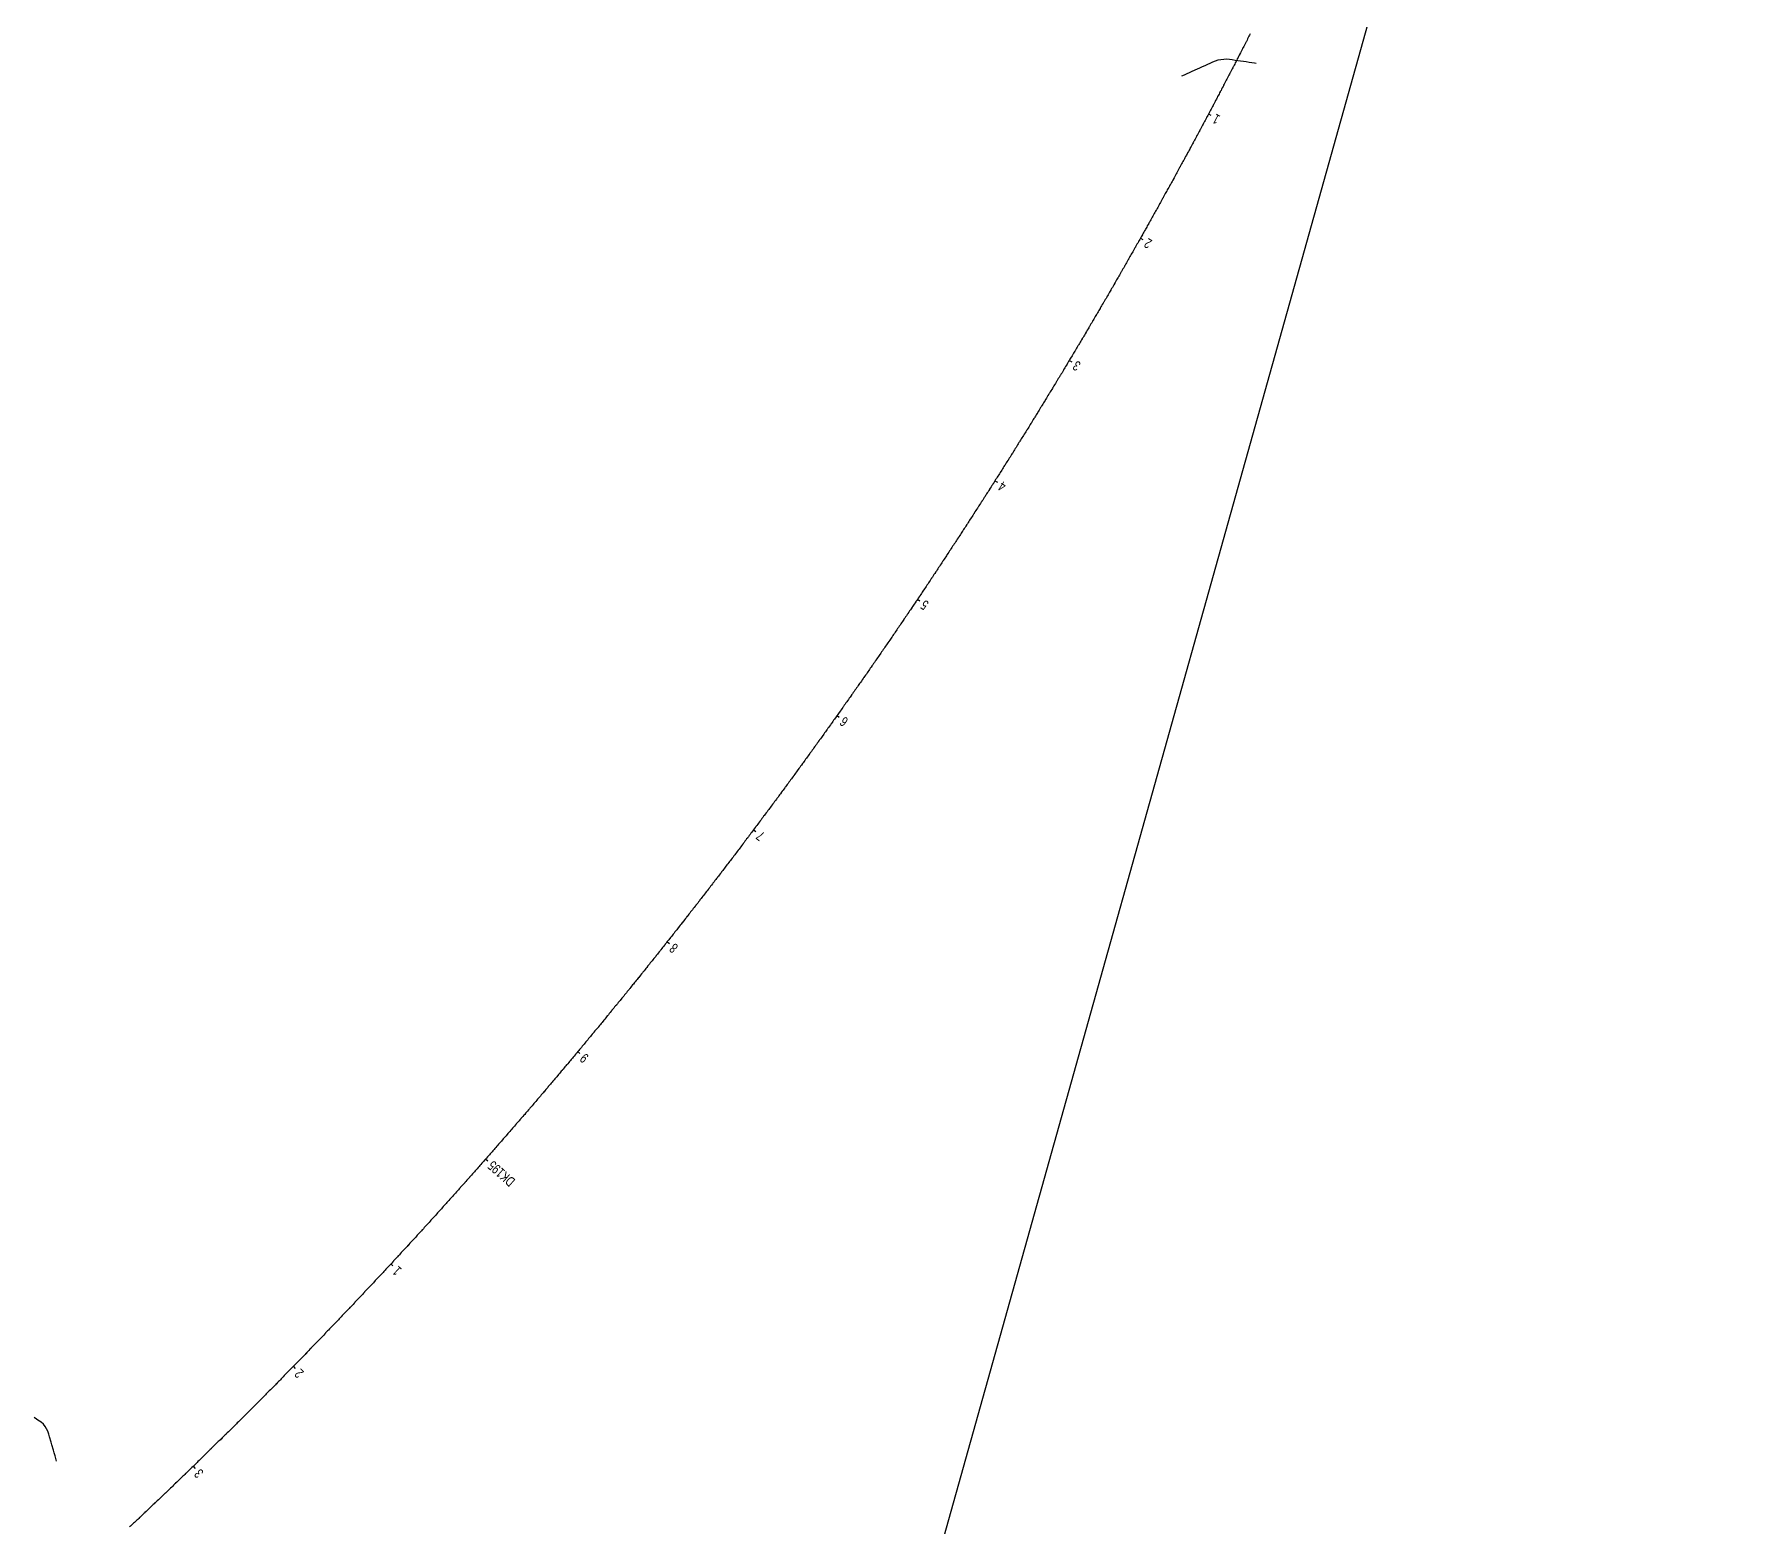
# Model space of a CAD drawing. Header units: millimetres. Extents: x 497834 to 621495, y 3353175 to 3430424.
# Drawn here: x 503429 to 504633, y 3354671 to 3355725 of the extents above; entities that cross this region are included whole.
import ezdxf

# ---------------------------------------------------------------- set-up
doc = ezdxf.new("R2010")
doc.units = ezdxf.units.MM
for name, color, linetype in [('DK改路中线', 7, 'Continuous'), ('dl6', 7, 'Continuous'), ('沪乍杭打线-0.0-200.8段-施工系转设计系成果-2000坐标系-左线_中线_交点', 7, 'Continuous'), ('沪乍杭打线-0.0-200.8段-施工系转设计系成果-2000坐标系-左线_里程', 7, 'Continuous')]:
    doc.layers.add(name, color=color, linetype=linetype)
doc.styles.add('PM_LC', font='slromans.shx', dxfattribs={"width": 0.75, "bigfont": 'hztxt.shx'})

msp = doc.modelspace()

# ---------------------------------------------------------------- linework, layer by layer
at = {"layer": 'DK改路中线', "color": 3, "linetype": 'Continuous', "ltscale": 2, "flags": 128}
msp.add_lwpolyline([(504240.5, 3355695.9), (504242.3, 3355696.7), (504244.1, 3355697.5), (504245.9, 3355698.3), (504247.8, 3355699.2), (504251.4, 3355700.8), (504253.2, 3355701.6), (504255, 3355702.5), (504256.9, 3355703.3), (504258.7, 3355704.1), (504260.5, 3355705), (504262.3, 3355705.8), (504263, 3355706.1, -0.143096), (504264.2, 3355706.6), (504266.1, 3355707.2), (504268, 3355707.6), (504270, 3355707.8), (504272, 3355707.9), (504274, 3355707.7), (504274.1, 3355707.7), (504276, 3355707.4), (504278, 3355707.1), (504279.9, 3355706.9), (504285.9, 3355706), (504287.9, 3355705.7), (504291.8, 3355705.2), (504292.9, 3355705)], format="xyb", dxfattribs=at)
at = {"layer": 'DK改路中线', "color": 6, "linetype": 'Continuous', "ltscale": 2, "flags": 128}
msp.add_lwpolyline([(503445.1, 3354717), (503444, 3354720.9), (503443.4, 3354722.8), (503442.8, 3354724.7), (503441.7, 3354728.5), (503441.2, 3354730.5), (503440, 3354734.3), (503439.5, 3354736.2), (503439.3, 3354736.9, 0.179709), (503438.9, 3354738.1), (503438, 3354739.9), (503437, 3354741.6), (503435.7, 3354743.1), (503434.2, 3354744.5), (503433, 3354745.3), (503432.6, 3354745.6), (503430.9, 3354746.7), (503429.2, 3354747.8), (503429.1, 3354747.9)], format="xyb", dxfattribs=at)
at = {"layer": 'dl6', "color": 3, "linetype": 'Continuous', "ltscale": 2, "flags": 128}
msp.add_lwpolyline([(504288.7, 3355725.7), (504288.3, 3355724.8), (504288.2, 3355724.6), (504287.8, 3355723.9), (504287.4, 3355723), (504286.9, 3355722.1), (504286.5, 3355721.2), (504286, 3355720.3), (504285.9, 3355720.1), (504285.6, 3355719.5), (504285.1, 3355718.6), (504284.6, 3355717.7), (504284.2, 3355716.8), (504283.7, 3355715.9), (504283.6, 3355715.7), (504283.3, 3355715), (504282.8, 3355714.1), (504282.4, 3355713.2), (504281.9, 3355712.3), (504281.4, 3355711.4), (504281.3, 3355711.2), (504281, 3355710.6), (504280.5, 3355709.7), (504280.1, 3355708.8), (504279.6, 3355707.9), (504279.2, 3355707), (504279, 3355706.8), (504278.7, 3355706.1), (504278.2, 3355705.2), (504277.8, 3355704.3), (504277.3, 3355703.5), (504276.9, 3355702.6), (504276.7, 3355702.3), (504276.4, 3355701.7), (504275.9, 3355700.8), (504275.5, 3355699.9), (504275, 3355699), (504274.6, 3355698.1), (504274.4, 3355697.9), (504274.1, 3355697.2), (504273.6, 3355696.4), (504273.2, 3355695.5), (504272.7, 3355694.6), (504272.2, 3355693.7), (504272.1, 3355693.5), (504271.8, 3355692.8), (504271.3, 3355691.9), (504270.9, 3355691), (504270.4, 3355690.1), (504269.9, 3355689.3), (504269.8, 3355689), (504269.5, 3355688.4), (504269, 3355687.5), (504268.5, 3355686.6), (504268.1, 3355685.7), (504267.6, 3355684.8), (504267.5, 3355684.6), (504267.1, 3355683.9), (504266.7, 3355683.1), (504266.2, 3355682.2), (504265.7, 3355681.3), (504265.3, 3355680.4), (504265.2, 3355680.2), (504264.8, 3355679.5), (504264.3, 3355678.6), (504263.9, 3355677.8), (504263.4, 3355676.9), (504262.9, 3355676), (504262.8, 3355675.8), (504262.5, 3355675.1), (504262, 3355674.2), (504261.5, 3355673.3), (504261.1, 3355672.5), (504260.6, 3355671.6), (504260.5, 3355671.3), (504260.1, 3355670.7), (504259.7, 3355669.8), (504259.2, 3355668.9), (504258.7, 3355668), (504258.3, 3355667.2), (504258.1, 3355666.9), (504257.8, 3355666.3), (504257.3, 3355665.4), (504256.8, 3355664.5), (504256.4, 3355663.6), (504255.9, 3355662.7), (504255.8, 3355662.5), (504255.4, 3355661.9), (504255, 3355661), (504254.5, 3355660.1), (504254, 3355659.2), (504253.5, 3355658.3), (504253.4, 3355658.1), (504253.1, 3355657.4), (504252.6, 3355656.6), (504252.1, 3355655.7), (504251.7, 3355654.8), (504251.2, 3355653.9), (504251.1, 3355653.7), (504250.7, 3355653), (504250.2, 3355652.2), (504249.8, 3355651.3), (504249.3, 3355650.4), (504248.8, 3355649.5), (504248.7, 3355649.3), (504248.3, 3355648.6), (504247.9, 3355647.8), (504247.4, 3355646.9), (504246.9, 3355646), (504246.4, 3355645.1), (504246.3, 3355644.9), (504246, 3355644.2), (504245.5, 3355643.4), (504245, 3355642.5), (504244.5, 3355641.6), (504244.1, 3355640.7), (504243.9, 3355640.5), (504243.6, 3355639.8), (504243.1, 3355639), (504242.6, 3355638.1), (504242.2, 3355637.2), (504241.7, 3355636.3), (504241.6, 3355636.1), (504241.2, 3355635.4), (504240.7, 3355634.6), (504240.2, 3355633.7), (504239.8, 3355632.8), (504239.3, 3355631.9), (504239.2, 3355631.7), (504238.8, 3355631.1), (504238.3, 3355630.2), (504237.8, 3355629.3), (504237.4, 3355628.4), (504236.9, 3355627.5), (504236.8, 3355627.3), (504236.4, 3355626.7), (504235.9, 3355625.8), (504235.4, 3355624.9), (504235, 3355624), (504234.5, 3355623.2), (504234.4, 3355622.9), (504234, 3355622.3), (504233.5, 3355621.4), (504233, 3355620.5), (504232.6, 3355619.7), (504232.1, 3355618.8), (504232, 3355618.6), (504231.6, 3355617.9), (504231.1, 3355617), (504230.6, 3355616.2), (504230.1, 3355615.3), (504229.7, 3355614.4), (504229.5, 3355614.2), (504229.2, 3355613.5), (504228.7, 3355612.7), (504228.2, 3355611.8), (504227.7, 3355610.9), (504227.2, 3355610), (504227.1, 3355609.8), (504226.8, 3355609.2), (504226.3, 3355608.3), (504225.8, 3355607.4), (504225.3, 3355606.5), (504224.8, 3355605.7), (504224.7, 3355605.4), (504224.3, 3355604.8), (504223.8, 3355603.9), (504223.4, 3355603), (504222.9, 3355602.2), (504222.4, 3355601.3), (504222.3, 3355601.1), (504221.9, 3355600.4), (504221.4, 3355599.5), (504220.9, 3355598.7), (504220.4, 3355597.8), (504220, 3355596.9), (504219.8, 3355596.7), (504219.5, 3355596), (504219, 3355595.2), (504218.5, 3355594.3), (504218, 3355593.4), (504217.5, 3355592.6), (504217.4, 3355592.3), (504217, 3355591.7), (504216.5, 3355590.8), (504216, 3355589.9), (504215.6, 3355589.1), (504215.1, 3355588.2), (504214.9, 3355588), (504214.6, 3355587.3), (504214.1, 3355586.5), (504213.6, 3355585.6), (504213.1, 3355584.7), (504212.6, 3355583.8), (504212.5, 3355583.6), (504212.1, 3355583), (504211.6, 3355582.1), (504211.1, 3355581.2), (504210.6, 3355580.4), (504210.2, 3355579.5), (504210, 3355579.3), (504209.7, 3355578.6), (504209.2, 3355577.7), (504208.7, 3355576.9), (504208.2, 3355576), (504207.7, 3355575.1), (504207.6, 3355574.9), (504207.2, 3355574.3), (504206.7, 3355573.4), (504206.2, 3355572.5), (504205.7, 3355571.7), (504205.2, 3355570.8), (504205.1, 3355570.6), (504204.7, 3355569.9), (504204.2, 3355569), (504203.7, 3355568.2), (504203.2, 3355567.3), (504202.7, 3355566.4), (504202.6, 3355566.2), (504202.2, 3355565.6), (504201.7, 3355564.7), (504201.3, 3355563.8), (504200.8, 3355563), (504200.3, 3355562.1), (504200.1, 3355561.9), (504199.8, 3355561.2), (504199.3, 3355560.4), (504198.8, 3355559.5), (504198.3, 3355558.6), (504197.8, 3355557.8), (504197.6, 3355557.5), (504197.3, 3355556.9), (504196.8, 3355556), (504196.3, 3355555.2), (504195.8, 3355554.3), (504195.3, 3355553.4), (504195.1, 3355553.2), (504194.8, 3355552.6), (504194.3, 3355551.7), (504193.8, 3355550.8), (504193.3, 3355550), (504192.8, 3355549.1), (504192.7, 3355548.9), (504192.3, 3355548.2), (504191.8, 3355547.4), (504191.3, 3355546.5), (504190.8, 3355545.6), (504190.3, 3355544.8), (504190.1, 3355544.5), (504189.8, 3355543.9), (504189.3, 3355543), (504188.8, 3355542.2), (504188.3, 3355541.3), (504187.8, 3355540.4), (504187.6, 3355540.2), (504187.3, 3355539.6), (504186.8, 3355538.7), (504186.3, 3355537.9), (504185.8, 3355537), (504185.3, 3355536.1), (504185.1, 3355535.9), (504184.7, 3355535.3), (504184.2, 3355534.4), (504183.7, 3355533.5), (504183.2, 3355532.7), (504182.7, 3355531.8), (504182.6, 3355531.6), (504182.2, 3355530.9), (504181.7, 3355530.1), (504181.2, 3355529.2), (504180.7, 3355528.4), (504180.2, 3355527.5), (504180.1, 3355527.3), (504179.7, 3355526.6), (504179.2, 3355525.8), (504178.7, 3355524.9), (504178.2, 3355524), (504177.7, 3355523.2), (504177.5, 3355523), (504177.2, 3355522.3), (504176.7, 3355521.5), (504176.1, 3355520.6), (504175.6, 3355519.7), (504175.1, 3355518.9), (504175, 3355518.7), (504174.6, 3355518), (504174.1, 3355517.2), (504173.6, 3355516.3), (504173.1, 3355515.4), (504172.6, 3355514.6), (504172.5, 3355514.3), (504172.1, 3355513.7), (504171.6, 3355512.8), (504171.1, 3355512), (504170.6, 3355511.1), (504170, 3355510.3), (504169.9, 3355510), (504169.5, 3355509.4), (504169, 3355508.5), (504168.5, 3355507.7), (504168, 3355506.8), (504167.5, 3355506), (504167.4, 3355505.7), (504167, 3355505.1), (504166.5, 3355504.3), (504166, 3355503.4), (504165.4, 3355502.5), (504164.9, 3355501.7), (504164.8, 3355501.5), (504164.4, 3355500.8), (504163.9, 3355500), (504163.4, 3355499.1), (504162.9, 3355498.2), (504162.4, 3355497.4), (504162.2, 3355497.2), (504161.8, 3355496.5), (504161.3, 3355495.7), (504160.8, 3355494.8), (504160.3, 3355494), (504159.8, 3355493.1), (504159.7, 3355492.9), (504159.3, 3355492.2), (504158.8, 3355491.4), (504158.2, 3355490.5), (504157.7, 3355489.7), (504157.2, 3355488.8), (504157.1, 3355488.6), (504156.7, 3355488), (504156.2, 3355487.1), (504155.7, 3355486.2), (504155.1, 3355485.4), (504154.6, 3355484.5), (504154.5, 3355484.3), (504154.1, 3355483.7), (504153.6, 3355482.8), (504153.1, 3355482), (504152.6, 3355481.1), (504152, 3355480.3), (504151.9, 3355480), (504151.5, 3355479.4), (504151, 3355478.5), (504150.5, 3355477.7), (504150, 3355476.8), (504149.4, 3355476), (504149.3, 3355475.8), (504148.9, 3355475.1), (504148.4, 3355474.3), (504147.9, 3355473.4), (504147.4, 3355472.6), (504146.8, 3355471.7), (504146.7, 3355471.5), (504146.3, 3355470.9), (504145.8, 3355470), (504145.3, 3355469.1), (504144.8, 3355468.3), (504144.2, 3355467.4), (504144.1, 3355467.2), (504143.7, 3355466.6), (504143.2, 3355465.7), (504142.7, 3355464.9), (504142.2, 3355464), (504141.6, 3355463.2), (504141.5, 3355463), (504141.1, 3355462.3), (504140.6, 3355461.5), (504140.1, 3355460.6), (504139.5, 3355459.8), (504139, 3355458.9), (504138.9, 3355458.7), (504138.5, 3355458.1), (504138, 3355457.2), (504137.4, 3355456.4), (504136.9, 3355455.5), (504136.4, 3355454.7), (504136.3, 3355454.4), (504135.9, 3355453.8), (504135.3, 3355453), (504134.8, 3355452.1), (504134.3, 3355451.3), (504133.8, 3355450.4), (504133.6, 3355450.2), (504133.2, 3355449.5), (504132.7, 3355448.7), (504132.2, 3355447.8), (504131.7, 3355447), (504131.1, 3355446.1), (504131, 3355445.9), (504130.6, 3355445.3), (504130.1, 3355444.4), (504129.6, 3355443.6), (504129, 3355442.8), (504128.5, 3355441.9), (504128.4, 3355441.7), (504128, 3355441.1), (504127.4, 3355440.2), (504126.9, 3355439.4), (504126.4, 3355438.5), (504125.9, 3355437.7), (504125.7, 3355437.4), (504125.3, 3355436.8), (504124.8, 3355436), (504124.3, 3355435.1), (504123.7, 3355434.3), (504123.2, 3355433.4), (504123.1, 3355433.2), (504122.7, 3355432.6), (504122.1, 3355431.7), (504121.6, 3355430.9), (504121.1, 3355430), (504120.6, 3355429.2), (504120.4, 3355429), (504120, 3355428.3), (504119.5, 3355427.5), (504119, 3355426.6), (504118.4, 3355425.8), (504117.9, 3355424.9), (504117.8, 3355424.7), (504117.4, 3355424.1), (504116.8, 3355423.3), (504116.3, 3355422.4), (504115.8, 3355421.6), (504115.2, 3355420.7), (504115.1, 3355420.5), (504114.7, 3355419.9), (504114.2, 3355419), (504113.6, 3355418.2), (504113.1, 3355417.3), (504112.6, 3355416.5), (504112.4, 3355416.3), (504112, 3355415.6), (504111.5, 3355414.8), (504111, 3355414), (504110.4, 3355413.1), (504109.9, 3355412.3), (504109.7, 3355412), (504109.3, 3355411.4), (504108.8, 3355410.6), (504108.3, 3355409.7), (504107.7, 3355408.9), (504107.2, 3355408), (504107.1, 3355407.8), (504106.7, 3355407.2), (504106.1, 3355406.4), (504105.6, 3355405.5), (504105, 3355404.7), (504104.5, 3355403.8), (504104.4, 3355403.6), (504104, 3355403), (504103.4, 3355402.1), (504102.9, 3355401.3), (504102.4, 3355400.5), (504101.8, 3355399.6), (504101.7, 3355399.4), (504101.3, 3355398.8), (504100.7, 3355397.9), (504100.2, 3355397.1), (504099.7, 3355396.2), (504099.1, 3355395.4), (504099, 3355395.2), (504098.6, 3355394.6), (504098, 3355393.7), (504097.5, 3355392.9), (504097, 3355392), (504096.4, 3355391.2), (504096.3, 3355391), (504095.9, 3355390.4), (504095.3, 3355389.5), (504094.8, 3355388.7), (504094.2, 3355387.8), (504093.7, 3355387), (504093.6, 3355386.8), (504093.2, 3355386.2), (504092.6, 3355385.3), (504092.1, 3355384.5), (504091.5, 3355383.6), (504091, 3355382.8), (504090.9, 3355382.6), (504090.4, 3355382), (504089.9, 3355381.1), (504089.4, 3355380.3), (504088.8, 3355379.4), (504088.3, 3355378.6), (504088.1, 3355378.4), (504087.7, 3355377.8), (504087.2, 3355376.9), (504086.6, 3355376.1), (504086.1, 3355375.3), (504085.5, 3355374.4), (504085.4, 3355374.2), (504085, 3355373.6), (504084.5, 3355372.7), (504083.9, 3355371.9), (504083.4, 3355371.1), (504082.8, 3355370.2), (504082.7, 3355370), (504082.3, 3355369.4), (504081.7, 3355368.5), (504081.2, 3355367.7), (504080.6, 3355366.9), (504080.1, 3355366), (504079.9, 3355365.8), (504079.5, 3355365.2), (504079, 3355364.4), (504078.4, 3355363.5), (504077.9, 3355362.7), (504077.3, 3355361.9), (504077.2, 3355361.6), (504076.8, 3355361), (504076.2, 3355360.2), (504075.7, 3355359.4), (504075.1, 3355358.5), (504074.6, 3355357.7), (504074.4, 3355357.5), (504074, 3355356.8), (504073.5, 3355356), (504072.9, 3355355.2), (504072.4, 3355354.3), (504071.8, 3355353.5), (504071.7, 3355353.3), (504071.3, 3355352.7), (504070.7, 3355351.8), (504070.2, 3355351), (504069.6, 3355350.2), (504069.1, 3355349.3), (504068.9, 3355349.1), (504068.5, 3355348.5), (504068, 3355347.7), (504067.4, 3355346.8), (504066.9, 3355346), (504066.3, 3355345.2), (504066.2, 3355345), (504065.8, 3355344.3), (504065.2, 3355343.5), (504064.7, 3355342.7), (504064.1, 3355341.8), (504063.5, 3355341), (504063.4, 3355340.8), (504063, 3355340.2), (504062.4, 3355339.3), (504061.9, 3355338.5), (504061.3, 3355337.7), (504060.8, 3355336.8), (504060.6, 3355336.6), (504060.2, 3355336), (504059.7, 3355335.2), (504059.1, 3355334.4), (504058.5, 3355333.5), (504058, 3355332.7), (504057.8, 3355332.5), (504057.4, 3355331.9), (504056.9, 3355331), (504056.3, 3355330.2), (504055.8, 3355329.4), (504055.2, 3355328.5), (504055.1, 3355328.3), (504054.7, 3355327.7), (504054.1, 3355326.9), (504053.5, 3355326), (504053, 3355325.2), (504052.4, 3355324.4), (504052.3, 3355324.2), (504051.9, 3355323.6), (504051.3, 3355322.7), (504050.7, 3355321.9), (504050.2, 3355321.1), (504049.6, 3355320.2), (504049.5, 3355320), (504049.1, 3355319.4), (504048.5, 3355318.6), (504047.9, 3355317.8), (504047.4, 3355316.9), (504046.8, 3355316.1), (504046.7, 3355315.9), (504046.3, 3355315.3), (504045.7, 3355314.4), (504045.1, 3355313.6), (504044.6, 3355312.8), (504044, 3355312), (504043.9, 3355311.7), (504043.5, 3355311.1), (504042.9, 3355310.3), (504042.3, 3355309.5), (504041.8, 3355308.7), (504041.2, 3355307.8), (504041.1, 3355307.6), (504040.6, 3355307), (504040.1, 3355306.2), (504039.5, 3355305.4), (504038.9, 3355304.5), (504038.4, 3355303.7), (504038.2, 3355303.5), (504037.8, 3355302.9), (504037.3, 3355302), (504036.7, 3355301.2), (504036.1, 3355300.4), (504035.6, 3355299.6), (504035.4, 3355299.4), (504035, 3355298.7), (504034.4, 3355297.9), (504033.9, 3355297.1), (504033.3, 3355296.3), (504032.7, 3355295.4), (504032.6, 3355295.2), (504032.2, 3355294.6), (504031.6, 3355293.8), (504031, 3355293), (504030.5, 3355292.2), (504029.9, 3355291.3), (504029.8, 3355291.1), (504029.3, 3355290.5), (504028.8, 3355289.7), (504028.2, 3355288.9), (504027.6, 3355288), (504027.1, 3355287.2), (504026.9, 3355287), (504026.5, 3355286.4), (504025.9, 3355285.6), (504025.4, 3355284.7), (504024.8, 3355283.9), (504024.2, 3355283.1), (504024.1, 3355282.9), (504023.6, 3355282.3), (504023.1, 3355281.5), (504022.5, 3355280.6), (504021.9, 3355279.8), (504021.4, 3355279), (504021.2, 3355278.8), (504020.8, 3355278.2), (504020.2, 3355277.3), (504019.7, 3355276.5), (504019.1, 3355275.7), (504018.5, 3355274.9), (504018.4, 3355274.7), (504017.9, 3355274.1), (504017.4, 3355273.2), (504016.8, 3355272.4), (504016.2, 3355271.6), (504015.7, 3355270.8), (504015.5, 3355270.6), (504015.1, 3355270), (504014.5, 3355269.1), (504013.9, 3355268.3), (504013.4, 3355267.5), (504012.8, 3355266.7), (504012.6, 3355266.5), (504012.2, 3355265.9), (504011.6, 3355265.1), (504011.1, 3355264.2), (504010.5, 3355263.4), (504009.9, 3355262.6), (504009.8, 3355262.4), (504009.3, 3355261.8), (504008.8, 3355261), (504008.2, 3355260.1), (504007.6, 3355259.3), (504007, 3355258.5), (504006.9, 3355258.3), (504006.5, 3355257.7), (504005.9, 3355256.9), (504005.3, 3355256.1), (504004.7, 3355255.2), (504004.2, 3355254.4), (504004, 3355254.2), (504003.6, 3355253.6), (504003, 3355252.8), (504002.4, 3355252), (504001.8, 3355251.2), (504001.3, 3355250.3), (504001.1, 3355250.1), (504000.7, 3355249.5), (504000.1, 3355248.7), (503999.5, 3355247.9), (503999, 3355247.1), (503998.4, 3355246.3), (503998.2, 3355246), (503997.8, 3355245.4), (503997.2, 3355244.6), (503996.6, 3355243.8), (503996.1, 3355243), (503995.5, 3355242.2), (503995.3, 3355242), (503994.9, 3355241.4), (503994.3, 3355240.6), (503993.7, 3355239.7), (503993.2, 3355238.9), (503992.6, 3355238.1), (503992.4, 3355237.9), (503992, 3355237.3), (503991.4, 3355236.5), (503990.8, 3355235.7), (503990.3, 3355234.9), (503989.7, 3355234), (503989.5, 3355233.8), (503989.1, 3355233.2), (503988.5, 3355232.4), (503987.9, 3355231.6), (503987.3, 3355230.8), (503986.8, 3355230), (503986.6, 3355229.8), (503986.2, 3355229.2), (503985.6, 3355228.4), (503985, 3355227.5), (503984.4, 3355226.7), (503983.8, 3355225.9), (503983.7, 3355225.7), (503983.3, 3355225.1), (503982.7, 3355224.3), (503982.1, 3355223.5), (503981.5, 3355222.7), (503980.9, 3355221.9), (503980.8, 3355221.7), (503980.3, 3355221.1), (503979.7, 3355220.2), (503979.2, 3355219.4), (503978.6, 3355218.6), (503978, 3355217.8), (503977.8, 3355217.6), (503977.4, 3355217), (503976.8, 3355216.2), (503976.2, 3355215.4), (503975.6, 3355214.6), (503975.1, 3355213.8), (503974.9, 3355213.6), (503974.5, 3355213), (503973.9, 3355212.1), (503973.3, 3355211.3), (503972.7, 3355210.5), (503972.1, 3355209.7), (503972, 3355209.5), (503971.5, 3355208.9), (503970.9, 3355208.1), (503970.3, 3355207.3), (503969.8, 3355206.5), (503969.2, 3355205.7), (503969, 3355205.5), (503968.6, 3355204.9), (503968, 3355204.1), (503967.4, 3355203.3), (503966.8, 3355202.4), (503966.2, 3355201.6), (503966.1, 3355201.4), (503965.6, 3355200.8), (503965, 3355200), (503964.4, 3355199.2), (503963.9, 3355198.4), (503963.3, 3355197.6), (503963.1, 3355197.4), (503962.7, 3355196.8), (503962.1, 3355196), (503961.5, 3355195.2), (503960.9, 3355194.4), (503960.3, 3355193.6), (503960.1, 3355193.4), (503959.7, 3355192.8), (503959.1, 3355192), (503958.5, 3355191.2), (503957.9, 3355190.4), (503957.3, 3355189.6), (503957.2, 3355189.3), (503956.7, 3355188.7), (503956.1, 3355187.9), (503955.6, 3355187.1), (503955, 3355186.3), (503954.4, 3355185.5), (503954.2, 3355185.3), (503953.8, 3355184.7), (503953.2, 3355183.9), (503952.6, 3355183.1), (503952, 3355182.3), (503951.4, 3355181.5), (503951.2, 3355181.3), (503950.8, 3355180.7), (503950.2, 3355179.9), (503949.6, 3355179.1), (503949, 3355178.3), (503948.4, 3355177.5), (503948.3, 3355177.3), (503947.8, 3355176.7), (503947.2, 3355175.9), (503946.6, 3355175.1), (503946, 3355174.3), (503945.4, 3355173.5), (503945.3, 3355173.3), (503944.8, 3355172.7), (503944.2, 3355171.9), (503943.6, 3355171.1), (503943, 3355170.3), (503942.4, 3355169.5), (503942.3, 3355169.3), (503941.8, 3355168.7), (503941.2, 3355167.9), (503940.6, 3355167.1), (503940, 3355166.3), (503939.4, 3355165.5), (503939.3, 3355165.3), (503938.8, 3355164.7), (503938.2, 3355163.9), (503937.6, 3355163.1), (503937, 3355162.3), (503936.4, 3355161.5), (503936.3, 3355161.3), (503935.8, 3355160.7), (503935.2, 3355159.9), (503934.6, 3355159.1), (503934, 3355158.3), (503933.4, 3355157.5), (503933.3, 3355157.3), (503932.8, 3355156.7), (503932.2, 3355155.9), (503931.6, 3355155.1), (503931, 3355154.3), (503930.4, 3355153.5), (503930.3, 3355153.3), (503929.8, 3355152.7), (503929.2, 3355151.9), (503928.6, 3355151.1), (503928, 3355150.3), (503927.4, 3355149.5), (503927.2, 3355149.3), (503926.8, 3355148.7), (503926.2, 3355147.9), (503925.6, 3355147.1), (503925, 3355146.3), (503924.4, 3355145.5), (503924.2, 3355145.3), (503923.8, 3355144.7), (503923.2, 3355143.9), (503922.6, 3355143.1), (503921.9, 3355142.3), (503921.3, 3355141.5), (503921.2, 3355141.3), (503920.7, 3355140.8), (503920.1, 3355140), (503919.5, 3355139.2), (503918.9, 3355138.4), (503918.3, 3355137.6), (503918.2, 3355137.4), (503917.7, 3355136.8), (503917.1, 3355136), (503916.5, 3355135.2), (503915.9, 3355134.4), (503915.3, 3355133.6), (503915.1, 3355133.4), (503914.7, 3355132.8), (503914.1, 3355132), (503913.4, 3355131.2), (503912.8, 3355130.4), (503912.2, 3355129.6), (503912.1, 3355129.4), (503911.6, 3355128.8), (503911, 3355128.1), (503910.4, 3355127.3), (503909.8, 3355126.5), (503909.2, 3355125.7), (503909, 3355125.5), (503908.6, 3355124.9), (503908, 3355124.1), (503907.3, 3355123.3), (503906.7, 3355122.5), (503906.1, 3355121.7), (503906, 3355121.5), (503905.5, 3355120.9), (503904.9, 3355120.1), (503904.3, 3355119.3), (503903.7, 3355118.6), (503903.1, 3355117.8), (503902.9, 3355117.6), (503902.5, 3355117), (503901.8, 3355116.2), (503901.2, 3355115.4), (503900.6, 3355114.6), (503900, 3355113.8), (503899.8, 3355113.6), (503899.4, 3355113), (503898.8, 3355112.2), (503898.2, 3355111.4), (503897.5, 3355110.7), (503896.9, 3355109.9), (503896.8, 3355109.7), (503896.3, 3355109.1), (503895.7, 3355108.3), (503895.1, 3355107.5), (503894.5, 3355106.7), (503893.9, 3355105.9), (503893.7, 3355105.7), (503893.2, 3355105.1), (503892.6, 3355104.3), (503892, 3355103.6), (503891.4, 3355102.8), (503890.8, 3355102), (503890.6, 3355101.8), (503890.2, 3355101.2), (503889.5, 3355100.4), (503888.9, 3355099.6), (503888.3, 3355098.8), (503887.7, 3355098), (503887.5, 3355097.8), (503887.1, 3355097.3), (503886.5, 3355096.5), (503885.8, 3355095.7), (503885.2, 3355094.9), (503884.6, 3355094.1), (503884.4, 3355093.9), (503884, 3355093.3), (503883.4, 3355092.5), (503882.7, 3355091.8), (503882.1, 3355091), (503881.5, 3355090.2), (503881.3, 3355090), (503880.9, 3355089.4), (503880.3, 3355088.6), (503879.6, 3355087.8), (503879, 3355087), (503878.4, 3355086.3), (503878.2, 3355086.1), (503877.8, 3355085.5), (503877.2, 3355084.7), (503876.5, 3355083.9), (503875.9, 3355083.1), (503875.3, 3355082.3), (503875.1, 3355082.1), (503874.7, 3355081.6), (503874.1, 3355080.8), (503873.4, 3355080), (503872.8, 3355079.2), (503872.2, 3355078.4), (503872, 3355078.2), (503871.6, 3355077.6), (503870.9, 3355076.9), (503870.3, 3355076.1), (503869.7, 3355075.3), (503869.1, 3355074.5), (503868.9, 3355074.3), (503868.5, 3355073.7), (503867.8, 3355073), (503867.2, 3355072.2), (503866.6, 3355071.4), (503866, 3355070.6), (503865.8, 3355070.4), (503865.3, 3355069.8), (503864.7, 3355069.1), (503864.1, 3355068.3), (503863.5, 3355067.5), (503862.8, 3355066.7), (503862.7, 3355066.5), (503862.2, 3355065.9), (503861.6, 3355065.1), (503861, 3355064.4), (503860.3, 3355063.6), (503859.7, 3355062.8), (503859.5, 3355062.6), (503859.1, 3355062), (503858.4, 3355061.3), (503857.8, 3355060.5), (503857.2, 3355059.7), (503856.6, 3355058.9), (503856.4, 3355058.7), (503855.9, 3355058.1), (503855.3, 3355057.4), (503854.7, 3355056.6), (503854.1, 3355055.8), (503853.4, 3355055), (503853.3, 3355054.8), (503852.8, 3355054.2), (503852.2, 3355053.5), (503851.5, 3355052.7), (503850.9, 3355051.9), (503850.3, 3355051.1), (503850.1, 3355050.9), (503849.7, 3355050.4), (503849, 3355049.6), (503848.4, 3355048.8), (503847.8, 3355048), (503847.1, 3355047.3), (503847, 3355047.1), (503846.5, 3355046.5), (503845.9, 3355045.7), (503845.2, 3355044.9), (503844.6, 3355044.2), (503844, 3355043.4), (503843.8, 3355043.2), (503843.3, 3355042.6), (503842.7, 3355041.8), (503842.1, 3355041.1), (503841.4, 3355040.3), (503840.8, 3355039.5), (503840.7, 3355039.3), (503840.2, 3355038.7), (503839.5, 3355038), (503838.9, 3355037.2), (503838.3, 3355036.4), (503837.6, 3355035.6), (503837.5, 3355035.4), (503837, 3355034.9), (503836.4, 3355034.1), (503835.7, 3355033.3), (503835.1, 3355032.5), (503834.5, 3355031.8), (503834.3, 3355031.6), (503833.8, 3355031), (503833.2, 3355030.2), (503832.6, 3355029.4), (503831.9, 3355028.7), (503831.3, 3355027.9), (503831.1, 3355027.7), (503830.7, 3355027.1), (503830, 3355026.4), (503829.4, 3355025.6), (503828.8, 3355024.8), (503828.1, 3355024), (503828, 3355023.8), (503827.5, 3355023.3), (503826.8, 3355022.5), (503826.2, 3355021.7), (503825.6, 3355021), (503824.9, 3355020.2), (503824.8, 3355020), (503824.3, 3355019.4), (503823.7, 3355018.7), (503823, 3355017.9), (503822.4, 3355017.1), (503821.7, 3355016.3), (503821.6, 3355016.1), (503821.1, 3355015.6), (503820.5, 3355014.8), (503819.8, 3355014), (503819.2, 3355013.3), (503818.5, 3355012.5), (503818.4, 3355012.3), (503817.9, 3355011.7), (503817.3, 3355011), (503816.6, 3355010.2), (503816, 3355009.4), (503815.3, 3355008.7), (503815.2, 3355008.5), (503814.7, 3355007.9), (503814.1, 3355007.1), (503813.4, 3355006.4), (503812.8, 3355005.6), (503812.1, 3355004.8), (503812, 3355004.6), (503811.5, 3355004.1), (503810.9, 3355003.3), (503810.2, 3355002.5), (503809.6, 3355001.8), (503808.9, 3355001), (503808.8, 3355000.8), (503808.3, 3355000.2), (503807.6, 3354999.5), (503807, 3354998.7), (503806.4, 3354997.9), (503805.7, 3354997.2), (503805.5, 3354997), (503805.1, 3354996.4), (503804.4, 3354995.6), (503803.8, 3354994.9), (503803.1, 3354994.1), (503802.5, 3354993.3), (503802.3, 3354993.1), (503801.8, 3354992.6), (503801.2, 3354991.8), (503800.6, 3354991), (503799.9, 3354990.3), (503799.3, 3354989.5), (503799.1, 3354989.3), (503798.6, 3354988.7), (503798, 3354988), (503797.3, 3354987.2), (503796.7, 3354986.5), (503796, 3354985.7), (503795.9, 3354985.5), (503795.4, 3354984.9), (503794.7, 3354984.2), (503794.1, 3354983.4), (503793.5, 3354982.6), (503792.8, 3354981.9), (503792.6, 3354981.7), (503792.2, 3354981.1), (503791.5, 3354980.4), (503790.9, 3354979.6), (503790.2, 3354978.8), (503789.6, 3354978.1), (503789.4, 3354977.9), (503788.9, 3354977.3), (503788.3, 3354976.6), (503787.6, 3354975.8), (503787, 3354975), (503786.3, 3354974.3), (503786.1, 3354974.1), (503785.7, 3354973.5), (503785, 3354972.8), (503784.4, 3354972), (503783.7, 3354971.2), (503783.1, 3354970.5), (503782.9, 3354970.3), (503782.4, 3354969.7), (503781.8, 3354969), (503781.1, 3354968.2), (503780.5, 3354967.4), (503779.8, 3354966.7), (503779.6, 3354966.5), (503779.2, 3354965.9), (503778.5, 3354965.2), (503777.9, 3354964.4), (503777.2, 3354963.6), (503776.6, 3354962.9), (503776.4, 3354962.7), (503775.9, 3354962.1), (503775.2, 3354961.4), (503774.6, 3354960.6), (503773.9, 3354959.9), (503773.3, 3354959.1), (503773.1, 3354958.9), (503772.6, 3354958.3), (503772, 3354957.6), (503771.3, 3354956.8), (503770.7, 3354956.1), (503770, 3354955.3), (503769.8, 3354955.1), (503769.4, 3354954.6), (503768.7, 3354953.8), (503768.1, 3354953.1), (503767.4, 3354952.3), (503766.7, 3354951.5), (503766.6, 3354951.3), (503766.1, 3354950.8), (503765.4, 3354950), (503764.8, 3354949.3), (503764.1, 3354948.5), (503763.5, 3354947.8), (503763.3, 3354947.6), (503762.8, 3354947), (503762.1, 3354946.3), (503761.5, 3354945.5), (503760.8, 3354944.8), (503760.2, 3354944), (503760, 3354943.8), (503759.5, 3354943.2), (503758.9, 3354942.5), (503758.2, 3354941.7), (503757.5, 3354941), (503756.9, 3354940.2), (503756.7, 3354940), (503756.2, 3354939.5), (503755.6, 3354938.7), (503754.9, 3354938), (503754.3, 3354937.2), (503753.6, 3354936.5), (503753.4, 3354936.3), (503752.9, 3354935.7), (503752.3, 3354935), (503751.6, 3354934.2), (503751, 3354933.5), (503750.3, 3354932.7), (503750.1, 3354932.5), (503749.6, 3354932), (503749, 3354931.2), (503748.3, 3354930.5), (503747.6, 3354929.7), (503747, 3354929), (503746.8, 3354928.8), (503746.3, 3354928.2), (503745.7, 3354927.5), (503745, 3354926.7), (503744.3, 3354926), (503743.7, 3354925.2), (503743.5, 3354925), (503743, 3354924.5), (503742.4, 3354923.7), (503741.7, 3354923), (503741, 3354922.2), (503740.4, 3354921.5), (503740.2, 3354921.3), (503739.7, 3354920.7), (503739, 3354920), (503738.4, 3354919.2), (503737.7, 3354918.5), (503737, 3354917.7), (503736.9, 3354917.5), (503736.4, 3354917), (503735.7, 3354916.2), (503735.1, 3354915.5), (503734.4, 3354914.7), (503733.7, 3354914), (503733.5, 3354913.8), (503733.1, 3354913.2), (503732.4, 3354912.5), (503731.7, 3354911.8), (503731.1, 3354911), (503730.4, 3354910.3), (503730.2, 3354910.1), (503729.7, 3354909.5), (503729.1, 3354908.8), (503728.4, 3354908), (503727.7, 3354907.3), (503727.1, 3354906.5), (503726.9, 3354906.3), (503726.4, 3354905.8), (503725.7, 3354905), (503725.1, 3354904.3), (503724.4, 3354903.6), (503723.7, 3354902.8), (503723.5, 3354902.6), (503723.1, 3354902.1), (503722.4, 3354901.3), (503721.7, 3354900.6), (503721, 3354899.8), (503720.4, 3354899.1), (503720.2, 3354898.9), (503719.7, 3354898.4), (503719, 3354897.6), (503718.4, 3354896.9), (503717.7, 3354896.1), (503717, 3354895.4), (503716.9, 3354895.2), (503716.4, 3354894.6), (503715.7, 3354893.9), (503715, 3354893.2), (503714.3, 3354892.4), (503713.7, 3354891.7), (503713.5, 3354891.5), (503713, 3354890.9), (503712.3, 3354890.2), (503711.7, 3354889.5), (503711, 3354888.7), (503710.3, 3354888), (503710.1, 3354887.8), (503709.6, 3354887.2), (503709, 3354886.5), (503708.3, 3354885.7), (503707.6, 3354885), (503707, 3354884.3), (503706.8, 3354884.1), (503706.3, 3354883.5), (503705.6, 3354882.8), (503704.9, 3354882.1), (503704.3, 3354881.3), (503703.6, 3354880.6), (503703.4, 3354880.4), (503702.9, 3354879.8), (503702.2, 3354879.1), (503701.6, 3354878.4), (503700.9, 3354877.6), (503700.2, 3354876.9), (503700, 3354876.7), (503699.5, 3354876.1), (503698.9, 3354875.4), (503698.2, 3354874.7), (503697.5, 3354873.9), (503696.8, 3354873.2), (503696.7, 3354873), (503696.2, 3354872.5), (503695.5, 3354871.7), (503694.8, 3354871), (503694.1, 3354870.2), (503693.5, 3354869.5), (503693.3, 3354869.3), (503692.8, 3354868.8), (503692.1, 3354868), (503691.4, 3354867.3), (503690.8, 3354866.6), (503690.1, 3354865.8), (503689.9, 3354865.6), (503689.4, 3354865.1), (503688.7, 3354864.4), (503688, 3354863.6), (503687.4, 3354862.9), (503686.7, 3354862.2), (503686.5, 3354862), (503686, 3354861.4), (503685.3, 3354860.7), (503684.6, 3354860), (503684, 3354859.2), (503683.3, 3354858.5), (503683.1, 3354858.3), (503682.6, 3354857.8), (503681.9, 3354857), (503681.2, 3354856.3), (503680.6, 3354855.6), (503679.9, 3354854.8), (503679.7, 3354854.6), (503679.2, 3354854.1), (503678.5, 3354853.4), (503677.8, 3354852.6), (503677.2, 3354851.9), (503676.5, 3354851.2), (503676.3, 3354851), (503675.8, 3354850.4), (503675.1, 3354849.7), (503674.4, 3354849), (503673.8, 3354848.2), (503673.1, 3354847.5), (503672.9, 3354847.3), (503672.4, 3354846.8), (503671.7, 3354846), (503671, 3354845.3), (503670.3, 3354844.6), (503669.7, 3354843.9), (503669.5, 3354843.7), (503669, 3354843.1), (503668.3, 3354842.4), (503667.6, 3354841.7), (503666.9, 3354840.9), (503666.2, 3354840.2), (503666.1, 3354840), (503665.6, 3354839.5), (503664.9, 3354838.7), (503664.2, 3354838), (503663.5, 3354837.3), (503662.8, 3354836.6), (503662.6, 3354836.4), (503662.1, 3354835.8), (503661.4, 3354835.1), (503660.8, 3354834.4), (503660.1, 3354833.7), (503659.4, 3354832.9), (503659.2, 3354832.7), (503658.7, 3354832.2), (503658, 3354831.5), (503657.3, 3354830.7), (503656.6, 3354830), (503655.9, 3354829.3), (503655.8, 3354829.1), (503655.3, 3354828.6), (503654.6, 3354827.8), (503653.9, 3354827.1), (503653.2, 3354826.4), (503652.5, 3354825.7), (503652.3, 3354825.5), (503651.8, 3354824.9), (503651.1, 3354824.2), (503650.4, 3354823.5), (503649.8, 3354822.8), (503649.1, 3354822), (503648.9, 3354821.8), (503648.4, 3354821.3), (503647.7, 3354820.6), (503647, 3354819.9), (503646.3, 3354819.1), (503645.6, 3354818.4), (503645.4, 3354818.2), (503644.9, 3354817.7), (503644.2, 3354817), (503643.5, 3354816.2), (503642.9, 3354815.5), (503642.2, 3354814.8), (503642, 3354814.6), (503641.5, 3354814.1), (503640.8, 3354813.4), (503640.1, 3354812.6), (503639.4, 3354811.9), (503638.7, 3354811.2), (503638.5, 3354811), (503638, 3354810.5), (503637.3, 3354809.7), (503636.6, 3354809), (503635.9, 3354808.3), (503635.2, 3354807.6), (503635.1, 3354807.4), (503634.6, 3354806.9), (503633.9, 3354806.1), (503633.2, 3354805.4), (503632.5, 3354804.7), (503631.8, 3354804), (503631.6, 3354803.8), (503631.1, 3354803.3), (503630.4, 3354802.5), (503629.7, 3354801.8), (503629, 3354801.1), (503628.3, 3354800.4), (503628.1, 3354800.2), (503627.6, 3354799.7), (503626.9, 3354798.9), (503626.2, 3354798.2), (503625.5, 3354797.5), (503624.8, 3354796.8), (503624.7, 3354796.6), (503624.1, 3354796.1), (503623.4, 3354795.3), (503622.7, 3354794.6), (503622, 3354793.9), (503621.4, 3354793.2), (503621.2, 3354793), (503620.7, 3354792.5), (503620, 3354791.8), (503619.3, 3354791), (503618.6, 3354790.3), (503617.9, 3354789.6), (503617.7, 3354789.4), (503617.2, 3354788.9), (503616.5, 3354788.2), (503615.8, 3354787.5), (503615.1, 3354786.7), (503614.4, 3354786), (503614.2, 3354785.8), (503613.7, 3354785.3), (503613, 3354784.6), (503612.3, 3354783.9), (503611.6, 3354783.2), (503610.9, 3354782.4), (503610.7, 3354782.3), (503610.2, 3354781.7), (503609.5, 3354781), (503608.8, 3354780.3), (503608.1, 3354779.6), (503607.4, 3354778.9), (503607.2, 3354778.7), (503606.7, 3354778.2), (503606, 3354777.5), (503605.3, 3354776.7), (503604.6, 3354776), (503603.9, 3354775.3), (503603.7, 3354775.1), (503603.2, 3354774.6), (503602.5, 3354773.9), (503601.8, 3354773.2), (503601.1, 3354772.5), (503600.4, 3354771.7), (503600.2, 3354771.6), (503599.7, 3354771), (503599, 3354770.3), (503598.3, 3354769.6), (503597.6, 3354768.9), (503596.9, 3354768.2), (503596.7, 3354768), (503596.2, 3354767.5), (503595.4, 3354766.8), (503594.7, 3354766.1), (503594, 3354765.3), (503593.3, 3354764.6), (503593.2, 3354764.5), (503592.6, 3354763.9), (503591.9, 3354763.2), (503591.2, 3354762.5), (503590.5, 3354761.8), (503589.8, 3354761.1), (503589.6, 3354760.9), (503589.1, 3354760.4), (503588.4, 3354759.7), (503587.7, 3354759), (503587, 3354758.3), (503586.3, 3354757.5), (503586.1, 3354757.4), (503585.6, 3354756.8), (503584.9, 3354756.1), (503584.2, 3354755.4), (503583.5, 3354754.7), (503582.8, 3354754), (503582.6, 3354753.8), (503582, 3354753.3), (503581.3, 3354752.6), (503580.6, 3354751.9), (503579.9, 3354751.2), (503579.2, 3354750.5), (503579, 3354750.3), (503578.5, 3354749.8), (503577.8, 3354749.1), (503577.1, 3354748.4), (503576.4, 3354747.6), (503575.7, 3354746.9), (503575.5, 3354746.8), (503575, 3354746.2), (503574.3, 3354745.5), (503573.6, 3354744.8), (503572.8, 3354744.1), (503572.1, 3354743.4), (503572, 3354743.2), (503571.4, 3354742.7), (503570.7, 3354742), (503570, 3354741.3), (503569.3, 3354740.6), (503568.6, 3354739.9), (503568.4, 3354739.7), (503567.9, 3354739.2), (503567.2, 3354738.5), (503566.5, 3354737.8), (503565.7, 3354737.1), (503565, 3354736.4), (503564.8, 3354736.2), (503564.3, 3354735.7), (503563.6, 3354735), (503562.9, 3354734.3), (503562.2, 3354733.6), (503561.5, 3354732.9), (503561.3, 3354732.7), (503560.8, 3354732.2), (503560, 3354731.5), (503559.3, 3354730.8), (503558.6, 3354730.1), (503557.9, 3354729.4), (503557.7, 3354729.2), (503557.2, 3354728.7), (503556.5, 3354728), (503555.8, 3354727.3), (503555.1, 3354726.6), (503554.3, 3354725.9), (503554.2, 3354725.7), (503553.6, 3354725.2), (503552.9, 3354724.5), (503552.2, 3354723.8), (503551.5, 3354723.1), (503550.8, 3354722.4), (503550.6, 3354722.2), (503550.1, 3354721.7), (503549.3, 3354721), (503548.6, 3354720.3), (503547.9, 3354719.6), (503547.2, 3354718.9), (503547, 3354718.7), (503546.5, 3354718.2), (503545.8, 3354717.5), (503545, 3354716.8), (503544.3, 3354716.1), (503543.6, 3354715.4), (503543.4, 3354715.2), (503542.9, 3354714.7), (503542.2, 3354714), (503541.5, 3354713.3), (503540.7, 3354712.6), (503540, 3354711.9), (503539.8, 3354711.7), (503539.3, 3354711.2), (503538.6, 3354710.5), (503537.9, 3354709.8), (503537.1, 3354709.1), (503536.4, 3354708.4), (503536.2, 3354708.2), (503535.7, 3354707.7), (503535, 3354707), (503534.3, 3354706.3), (503533.6, 3354705.6), (503532.8, 3354704.9), (503532.6, 3354704.8), (503532.1, 3354704.2), (503531.4, 3354703.6), (503530.7, 3354702.9), (503530, 3354702.2), (503529.2, 3354701.5), (503529, 3354701.3), (503528.5, 3354700.8), (503527.8, 3354700.1), (503527.1, 3354699.4), (503526.4, 3354698.7), (503525.6, 3354698), (503525.4, 3354697.8), (503524.9, 3354697.3), (503524.2, 3354696.6), (503523.5, 3354695.9), (503522.7, 3354695.2), (503522, 3354694.5), (503521.8, 3354694.4), (503521.3, 3354693.9), (503520.6, 3354693.2), (503519.9, 3354692.5), (503519.1, 3354691.8), (503518.4, 3354691.1), (503518.2, 3354690.9), (503517.7, 3354690.4), (503517, 3354689.7), (503516.2, 3354689), (503515.5, 3354688.3), (503514.8, 3354687.6), (503514.6, 3354687.5), (503514.1, 3354686.9), (503513.3, 3354686.3), (503512.6, 3354685.6), (503511.9, 3354684.9), (503511.2, 3354684.2), (503511, 3354684), (503510.4, 3354683.5), (503509.7, 3354682.8), (503509, 3354682.1), (503508.3, 3354681.4), (503507.5, 3354680.7), (503507.4, 3354680.6), (503506.8, 3354680.1), (503506.1, 3354679.4), (503505.4, 3354678.7), (503504.6, 3354678), (503503.9, 3354677.3), (503503.7, 3354677.1), (503503.2, 3354676.6), (503502.5, 3354675.9), (503501.7, 3354675.3), (503501, 3354674.6), (503500.3, 3354673.9), (503500.1, 3354673.7), (503499.5, 3354673.2), (503498.8, 3354672.5), (503498.1, 3354671.8), (503497.4, 3354671.1), (503496.6, 3354670.5)], dxfattribs=at)
at = {"layer": '沪乍杭打线-0.0-200.8段-施工系转设计系成果-2000坐标系-左线_中线_交点', "color": 6, "linetype": 'Continuous', "ltscale": 2}
msp.add_line((504633.5, 3356666.3), (503842.4, 3353844.5), dxfattribs=at)
at = {"layer": '沪乍杭打线-0.0-200.8段-施工系转设计系成果-2000坐标系-左线_里程', "color": 5, "linetype": 'Continuous', "ltscale": 2}
for p, q in [((504259.2, 3355669), (504261, 3355668.1)), ((504211.2, 3355581.3), (504212.9, 3355580.3)), ((504160.9, 3355494.9), (504162.6, 3355493.9)), ((504108.3, 3355409.8), (504110, 3355408.8)), ((504053.6, 3355326.1), (504055.3, 3355325)), ((503996.7, 3355243.9), (503998.3, 3355242.7)), ((503937.7, 3355163.2), (503939.3, 3355162)), ((503876.6, 3355084), (503878.2, 3355082.8)), ((503813.5, 3355006.4), (503815, 3355005.2)), ((503748.4, 3354930.5), (503749.9, 3354929.2)), ((503681.3, 3354856.4), (503682.8, 3354855)), ((503612.4, 3354784), (503613.8, 3354782.6)), ((503541.5, 3354713.4), (503542.9, 3354711.9))]:
    msp.add_line(p, q, dxfattribs=at)

# ---------------------------------------------------------------- texts
at = {"layer": '沪乍杭打线-0.0-200.8段-施工系转设计系成果-2000坐标系-左线_里程', "color": 2, "style": 'PM_LC', "width": 0.75}
for s, rotation, p in [('1', 152.022, (504268, 3355667.5)), ('2', 150.5338, (504219.9, 3355579.6)), ('3', 149.0456, (504169.5, 3355493)), ('4', 147.5574, (504116.9, 3355407.7)), ('5', 146.0692, (504062.1, 3355323.8)), ('6', 144.581, (504005.2, 3355241.3)), ('7', 143.0928, (503946.1, 3355160.4)), ('8', 141.6046, (503884.9, 3355081)), ('9', 140.1164, (503821.7, 3355003.2)), ('DK195', 138.6282, (503769.8, 3354915.7)), ('1', 137.14, (503689.4, 3354852.7)), ('2', 135.6518, (503620.3, 3354780.1)), ('3', 134.1636, (503549.4, 3354709.3))]:
    msp.add_text(s, height=7, rotation=rotation, dxfattribs=at).set_placement(p)

doc.saveas('drawing.dxf')
